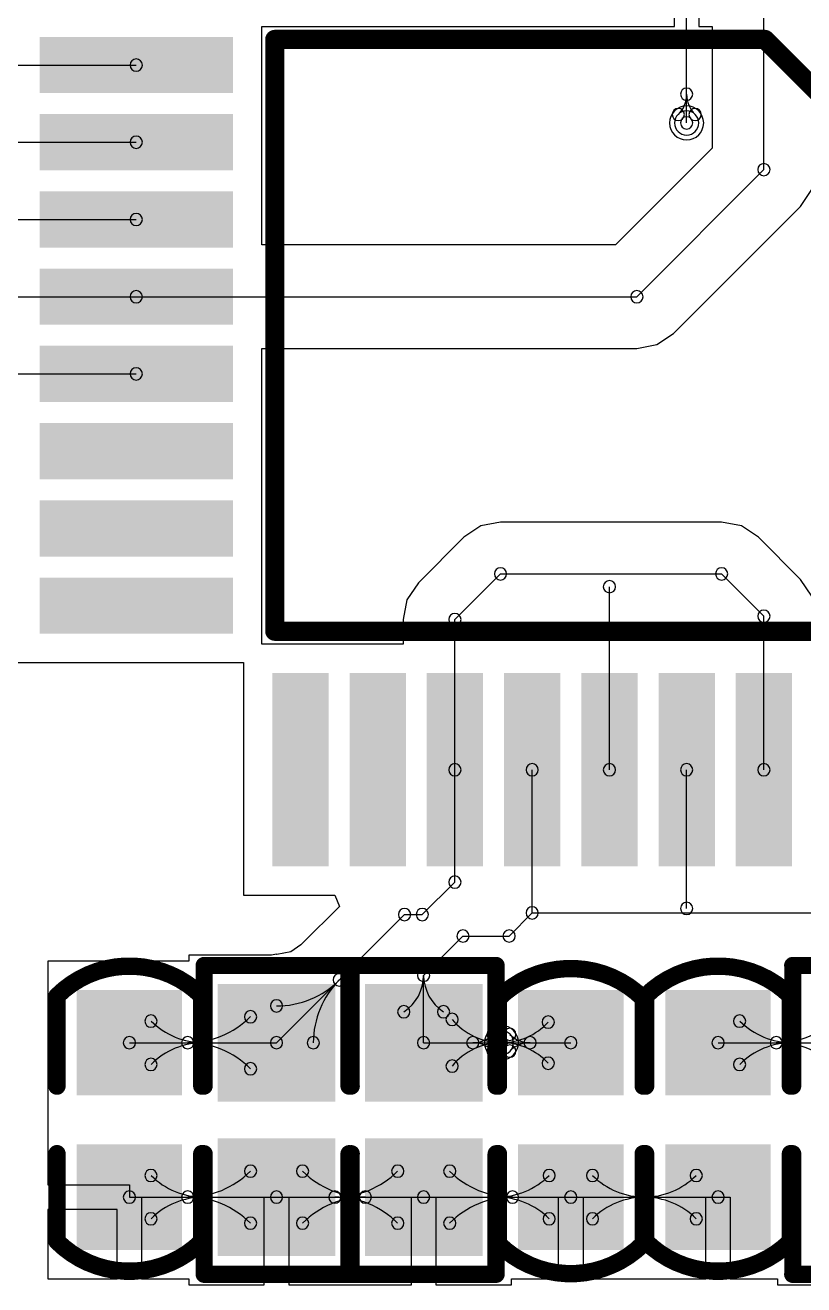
# Model space of a CAD drawing. Header units: inches. Extents: x 32166 to 66782, y 2386 to 7162.
# Drawn here: x 32906.4 to 32970.9, y 3346.2 to 3450.6 of the extents above; entities that cross this region are included whole.
import ezdxf

# ---------------------------------------------------------------- set-up
doc = ezdxf.new("R2010")
doc.units = ezdxf.units.IN
doc.header["$LTSCALE"] = 0.64311
doc.header["$MEASUREMENT"] = 0
for name, color, linetype in [('BOTTOMLAYER', 5, 'CONTINUOUS'), ('BOTTOMOVERLAY', 54, 'CONTINUOUS'), ('BOTTOMPASTE', 16, 'CONTINUOUS'), ('BOTTOMSOLDER', 6, 'CONTINUOUS'), ('MULTILAYER', 9, 'CONTINUOUS')]:
    doc.layers.add(name, color=color, linetype=linetype)

msp = doc.modelspace()

# ---------------------------------------------------------------- linework, layer by layer
at = {"layer": 'BOTTOMLAYER'}
for p, q in [((32960.16, 3450.48), (32960.16, 3460.88)), ((32961.17, 3442.48), (32961.17, 3460.88)), ((32962.19, 3460.88), (32962.19, 3450.48)), ((32967.57, 3438.61), (32967.57, 3460.88)), ((32925.97, 3442.56), (32925.97, 3450.48)), ((32925.97, 3450.48), (32960.16, 3450.48)), ((32962.19, 3450.48), (32963.28, 3450.48)), ((32963.28, 3450.48), (32963.28, 3440.39)), ((32902.69, 3447.28), (32915.57, 3447.28)), ((32925.97, 3436.16), (32925.97, 3442.56)), ((32895.62, 3440.88), (32915.57, 3440.88)), ((32963.28, 3440.39), (32955.27, 3432.38)), ((32957.05, 3428.08), (32967.57, 3438.61)), ((32970.61, 3435.57), (32971.55, 3436.96)), ((32925.97, 3432.8), (32925.97, 3436.16)), ((32960.09, 3425.04), (32970.61, 3435.57)), ((32970.61, 3435.57), (32970.61, 3435.57)), ((32970.61, 3435.57), (32970.61, 3435.57)), ((32882.23, 3434.48), (32915.57, 3434.48)), ((32925.97, 3432.38), (32925.97, 3432.8)), ((32955.27, 3432.38), (32925.97, 3432.38)), ((32904.49, 3428.08), (32915.57, 3428.08)), ((32915.57, 3428.08), (32957.05, 3428.08)), ((32958.69, 3424.11), (32960.09, 3425.04)), ((32960.09, 3425.04), (32960.09, 3425.04)), ((32960.09, 3425.04), (32960.09, 3425.04)), ((32957.05, 3423.78), (32958.69, 3424.11)), ((32925.97, 3423.36), (32925.97, 3423.78)), ((32925.97, 3423.78), (32957.05, 3423.78)), ((32925.97, 3416.96), (32925.97, 3423.36)), ((32903.22, 3421.68), (32915.57, 3421.68)), ((32925.97, 3410.56), (32925.97, 3416.96)), ((32925.97, 3404.16), (32925.97, 3410.56)), ((32945.75, 3409.4), (32944.11, 3409.08)), ((32964.07, 3409.4), (32945.75, 3409.4)), ((32965.72, 3409.08), (32964.07, 3409.4)), ((32944.11, 3409.08), (32942.71, 3408.15)), ((32967.11, 3408.15), (32965.72, 3409.08)), ((32942.71, 3408.15), (32938.94, 3404.37)), ((32970.61, 3404.64), (32967.11, 3408.15)), ((32925.97, 3399.28), (32925.97, 3404.16)), ((32938.94, 3404.37), (32938, 3402.97)), ((32941.97, 3401.33), (32945.75, 3405.11)), ((32945.75, 3405.11), (32964.07, 3405.11)), ((32964.07, 3405.11), (32967.57, 3401.6)), ((32971.55, 3403.25), (32970.61, 3404.64)), ((32954.77, 3388.88), (32954.77, 3404.05)), ((32938, 3402.97), (32937.68, 3401.33)), ((32937.68, 3401.33), (32937.68, 3399.28)), ((32941.97, 3388.88), (32941.97, 3401.33)), ((32967.57, 3388.88), (32967.57, 3401.6)), ((32937.68, 3399.28), (32925.97, 3399.28)), ((32905.17, 3397.76), (32924.45, 3397.76)), ((32924.45, 3397.76), (32924.45, 3378.48)), ((32941.97, 3379.57), (32941.97, 3388.88)), ((32948.37, 3377.01), (32948.37, 3388.88)), ((32961.17, 3377.39), (32961.17, 3388.88)), ((32939.27, 3376.87), (32941.97, 3379.57)), ((32924.45, 3378.48), (32932.01, 3378.48)), ((32932.01, 3378.48), (32932.4, 3377.54)), ((32932.4, 3377.54), (32929.35, 3374.5)), ((32946.46, 3375.1), (32948.37, 3377.01)), ((32948.37, 3377.01), (32972.77, 3377.01)), ((32927.19, 3366.26), (32937.8, 3376.87)), ((32937.8, 3376.87), (32939.27, 3376.87)), ((32939.38, 3371.84), (32942.64, 3375.1)), ((32942.64, 3375.1), (32946.46, 3375.1)), ((32929.21, 3374.36), (32928.38, 3373.8)), ((32929.26, 3374.41), (32929.21, 3374.36)), ((32929.34, 3374.51), (32929.26, 3374.41)), ((32929.35, 3374.5), (32929.34, 3374.51)), ((32919.93, 3373.01), (32908.24, 3373.01)), ((32908.24, 3373.01), (32908.24, 3359.5)), ((32926.78, 3373.52), (32919.93, 3373.52)), ((32919.93, 3373.52), (32919.93, 3373.01)), ((32927.19, 3373.6), (32926.78, 3373.52)), ((32927.23, 3373.57), (32927.19, 3373.6)), ((32927.19, 3373.6), (32927.19, 3373.6)), ((32928.38, 3373.8), (32927.23, 3373.57)), ((32939.38, 3366.26), (32939.38, 3371.84)), ((32915, 3366.26), (32927.19, 3366.26)), ((32939.38, 3366.26), (32945.83, 3366.26)), ((32945.83, 3366.26), (32951.57, 3366.26)), ((32963.77, 3366.26), (32975.96, 3366.26)), ((32908.24, 3359.5), (32908.24, 3354.47)), ((32908.24, 3354.47), (32915, 3354.47)), ((32915, 3354.47), (32915, 3353.46)), ((32915, 3353.46), (32916.01, 3353.46)), ((32915, 3353.46), (32927.19, 3353.46)), ((32916.01, 3353.46), (32916.01, 3346.7)), ((32926.17, 3346.19), (32926.17, 3353.46)), ((32926.17, 3353.46), (32928.21, 3353.46)), ((32927.19, 3353.46), (32939.38, 3353.46)), ((32928.21, 3353.46), (32928.21, 3346.19)), ((32938.37, 3346.19), (32938.37, 3353.46)), ((32938.37, 3353.46), (32940.4, 3353.46)), ((32939.38, 3353.46), (32951.57, 3353.46)), ((32940.4, 3353.46), (32940.4, 3346.19)), ((32950.56, 3346.7), (32950.56, 3353.46)), ((32950.56, 3353.46), (32952.59, 3353.46)), ((32951.57, 3353.46), (32963.77, 3353.46)), ((32952.59, 3353.46), (32952.59, 3346.7)), ((32962.75, 3346.7), (32962.75, 3353.46)), ((32962.75, 3353.46), (32964.78, 3353.46)), ((32964.78, 3353.46), (32964.78, 3346.7)), ((32913.98, 3352.44), (32908.24, 3352.44)), ((32908.24, 3352.44), (32908.24, 3346.7)), ((32913.98, 3346.7), (32913.98, 3352.44)), ((32908.24, 3346.7), (32913.98, 3346.7)), ((32916.01, 3346.7), (32919.93, 3346.7)), ((32919.93, 3346.7), (32919.93, 3346.19)), ((32946.65, 3346.19), (32946.65, 3346.7)), ((32946.65, 3346.7), (32950.56, 3346.7)), ((32952.59, 3346.7), (32962.75, 3346.7)), ((32964.78, 3346.7), (32968.69, 3346.7)), ((32968.69, 3346.7), (32968.69, 3346.19)), ((32919.93, 3346.19), (32926.17, 3346.19)), ((32928.21, 3346.19), (32938.37, 3346.19)), ((32940.4, 3346.19), (32946.65, 3346.19)), ((32968.69, 3346.19), (32975.54, 3346.19))]:
    msp.add_line(p, q, dxfattribs=at)
for centre, radius, start, end in [((32915.57, 3447.28), 0.508, 0, 180), ((32915.57, 3447.28), 0.508, 180, 0), ((32958.8, 3444.86), 2.38, 314.9996, 359.9996), ((32961.17, 3444.86), 0.508, 0, 180), ((32961.17, 3444.86), 0.508, 0, 180), ((32961.17, 3444.86), 0.508, 180, 0), ((32961.17, 3444.86), 0.508, 180, 0), ((32963.55, 3444.86), 2.38, 180.0004, 225.0004), ((32960.48, 3443.18), 0.508, 0, 180), ((32960.48, 3443.18), 0.508, 180, 0), ((32961.17, 3442.48), 1, 0, 180), ((32961.17, 3442.48), 0.508, 0, 180), ((32961.87, 3443.18), 0.508, 0, 180), ((32961.87, 3443.18), 0.508, 180, 0), ((32961.17, 3442.48), 1, 180, 0), ((32961.17, 3442.48), 0.508, 180, 0), ((32915.57, 3440.88), 0.508, 0, 180), ((32915.57, 3440.88), 0.508, 180, 0), ((32967.57, 3438.61), 0.508, 0, 180), ((32967.57, 3438.61), 0.508, 0, 180), ((32967.57, 3438.61), 0.508, 180, 0), ((32967.57, 3438.61), 0.508, 180, 0), ((32915.57, 3434.48), 0.508, 0, 180), ((32915.57, 3434.48), 0.508, 180, 0), ((32915.57, 3428.08), 0.508, 0, 180), ((32915.57, 3428.08), 0.508, 0, 180), ((32957.05, 3428.08), 0.508, 0, 180), ((32957.05, 3428.08), 0.508, 0, 180), ((32915.57, 3428.08), 0.508, 180, 0), ((32915.57, 3428.08), 0.508, 180, 0), ((32957.05, 3428.08), 0.508, 180, 0), ((32957.05, 3428.08), 0.508, 180, 0), ((32915.57, 3421.68), 0.508, 0, 180), ((32915.57, 3421.68), 0.508, 180, 0), ((32945.75, 3405.11), 0.508, 0, 180), ((32945.75, 3405.11), 0.508, 0, 180), ((32964.07, 3405.11), 0.508, 0, 180), ((32964.07, 3405.11), 0.508, 0, 180), ((32945.75, 3405.11), 0.508, 180, 0), ((32945.75, 3405.11), 0.508, 180, 0), ((32954.77, 3404.05), 0.508, 0, 180), ((32964.07, 3405.11), 0.508, 180, 0), ((32964.07, 3405.11), 0.508, 180, 0), ((32954.77, 3404.05), 0.508, 180, 0), ((32967.57, 3401.6), 0.508, 0, 180), ((32967.57, 3401.6), 0.508, 0, 180), ((32941.97, 3401.33), 0.508, 0, 180), ((32941.97, 3401.33), 0.508, 0, 180), ((32941.97, 3401.33), 0.508, 180, 0), ((32941.97, 3401.33), 0.508, 180, 0), ((32967.57, 3401.6), 0.508, 180, 0), ((32967.57, 3401.6), 0.508, 180, 0), ((32941.97, 3388.88), 0.508, 0, 180), ((32941.97, 3388.88), 0.508, 0, 180), ((32941.97, 3388.88), 0.508, 180, 0), ((32941.97, 3388.88), 0.508, 180, 0), ((32948.37, 3388.88), 0.508, 0, 180), ((32948.37, 3388.88), 0.508, 180, 0), ((32954.77, 3388.88), 0.508, 0, 180), ((32954.77, 3388.88), 0.508, 180, 0), ((32961.17, 3388.88), 0.508, 0, 180), ((32961.17, 3388.88), 0.508, 180, 0), ((32967.57, 3388.88), 0.508, 0, 180), ((32967.57, 3388.88), 0.508, 180, 0), ((32941.97, 3379.57), 0.508, 0, 180), ((32941.97, 3379.57), 0.508, 0, 180), ((32941.97, 3379.57), 0.508, 180, 0), ((32941.97, 3379.57), 0.508, 180, 0), ((32937.8, 3376.87), 0.508, 0, 180), ((32937.8, 3376.87), 0.508, 0, 180), ((32939.27, 3376.87), 0.508, 0, 180), ((32939.27, 3376.87), 0.508, 0, 180), ((32948.37, 3377.01), 0.508, 0, 180), ((32948.37, 3377.01), 0.508, 0, 180), ((32948.37, 3377.01), 0.508, 0, 180), ((32948.37, 3377.01), 0.508, 180, 0), ((32948.37, 3377.01), 0.508, 180, 0), ((32948.37, 3377.01), 0.508, 180, 0), ((32961.17, 3377.39), 0.508, 0, 180), ((32961.17, 3377.39), 0.508, 180, 0), ((32937.8, 3376.87), 0.508, 180, 0), ((32937.8, 3376.87), 0.508, 180, 0), ((32939.27, 3376.87), 0.508, 180, 0), ((32939.27, 3376.87), 0.508, 180, 0), ((32942.64, 3375.1), 0.508, 0, 180), ((32942.64, 3375.1), 0.508, 0, 180), ((32942.64, 3375.1), 0.508, 180, 0), ((32942.64, 3375.1), 0.508, 180, 0), ((32946.46, 3375.1), 0.508, 0, 180), ((32946.46, 3375.1), 0.508, 0, 180), ((32946.46, 3375.1), 0.508, 180, 0), ((32946.46, 3375.1), 0.508, 180, 0), ((32932.39, 3371.46), 0.508, 0, 180), ((32932.39, 3371.46), 0.508, 0, 180), ((32935.79, 3371.84), 3.59, 302.739, 360), ((32939.38, 3371.84), 0.508, 0, 180), ((32939.38, 3371.84), 0.508, 0, 180), ((32939.38, 3371.84), 0.508, 0, 180), ((32939.38, 3371.84), 0.508, 0, 180), ((32939.38, 3371.84), 0.508, 180, 0), ((32939.38, 3371.84), 0.508, 180, 0), ((32939.38, 3371.84), 0.508, 180, 0), ((32939.38, 3371.84), 0.508, 180, 0), ((32942.97, 3371.84), 3.59, 180, 237.261), ((32927.19, 3376.66), 7.36, 270, 315), ((32937.6, 3366.26), 7.36, 135, 180), ((32932.39, 3371.46), 0.508, 180, 0), ((32932.39, 3371.46), 0.508, 180, 0), ((32927.19, 3369.31), 0.508, 0, 180), ((32925.04, 3368.41), 0.508, 0, 180), ((32927.19, 3369.31), 0.508, 180, 0), ((32937.73, 3368.82), 0.508, 0, 180), ((32937.73, 3368.82), 0.508, 180, 0), ((32941.03, 3368.82), 0.508, 0, 180), ((32941.03, 3368.82), 0.508, 180, 0), ((32941.74, 3368.19), 0.508, 0, 180), ((32916.79, 3368.05), 0.508, 0, 180), ((32916.79, 3368.05), 0.508, 180, 0), ((32921.13, 3372.39), 6.13, 225.0001, 270.0001), ((32919.83, 3373.62), 7.36, 270, 315), ((32925.04, 3368.41), 0.508, 180, 0), ((32941.74, 3368.19), 0.508, 180, 0), ((32945.83, 3371.55), 5.29, 219.378, 270), ((32945.83, 3371.49), 5.23, 270, 317.692), ((32949.7, 3367.97), 0.508, 0, 180), ((32949.7, 3367.97), 0.508, 180, 0), ((32965.56, 3368.05), 0.508, 0, 180), ((32965.56, 3368.05), 0.508, 180, 0), ((32969.9, 3372.39), 6.13, 225.0001, 270.0001), ((32968.6, 3373.62), 7.36, 270, 315), ((32915, 3366.26), 0.508, 0, 180), ((32919.83, 3366.26), 0.508, 0, 180), ((32919.83, 3366.26), 0.508, 0, 180), ((32921.13, 3366.26), 0.508, 0, 180), ((32921.13, 3366.26), 0.508, 0, 180), ((32927.19, 3366.26), 0.508, 0, 180), ((32927.19, 3366.26), 0.508, 0, 180), ((32930.24, 3366.26), 0.508, 0, 180), ((32939.38, 3366.26), 0.508, 0, 180), ((32939.38, 3366.26), 0.508, 0, 180), ((32943.45, 3366.26), 0.508, 0, 180), ((32943.45, 3366.26), 0.508, 0, 180), ((32943.45, 3368.63), 2.38, 270.0004, 315.0004), ((32945.13, 3366.95), 0.508, 0, 180), ((32945.13, 3366.95), 0.508, 180, 0), ((32945.83, 3366.26), 1, 0, 180), ((32945.83, 3366.26), 0.508, 0, 180), ((32945.83, 3366.26), 0.508, 0, 180), ((32945.83, 3366.26), 0.508, 0, 180), ((32945.83, 3366.26), 0.508, 0, 180), ((32945.83, 3366.26), 0.508, 0, 180), ((32945.83, 3366.26), 0.508, 0, 180), ((32946.52, 3366.95), 0.508, 0, 180), ((32946.52, 3366.95), 0.508, 180, 0), ((32948.2, 3368.63), 2.38, 224.9996, 269.9996), ((32948.2, 3366.26), 0.508, 0, 180), ((32948.2, 3366.26), 0.508, 0, 180), ((32951.57, 3366.26), 0.508, 0, 180), ((32963.77, 3366.26), 0.508, 0, 180), ((32968.6, 3366.26), 0.508, 0, 180), ((32968.6, 3366.26), 0.508, 0, 180), ((32969.9, 3366.26), 0.508, 0, 180), ((32969.9, 3366.26), 0.508, 0, 180), ((32915, 3366.26), 0.508, 180, 0), ((32921.13, 3360.13), 6.13, 89.9999, 134.9999), ((32919.83, 3366.26), 0.508, 180, 0), ((32919.83, 3366.26), 0.508, 180, 0), ((32919.83, 3358.9), 7.36, 45, 90), ((32921.13, 3366.26), 0.508, 180, 0), ((32921.13, 3366.26), 0.508, 180, 0), ((32927.19, 3366.26), 0.508, 180, 0), ((32927.19, 3366.26), 0.508, 180, 0), ((32930.24, 3366.26), 0.508, 180, 0), ((32939.38, 3366.26), 0.508, 180, 0), ((32939.38, 3366.26), 0.508, 180, 0), ((32945.83, 3360.97), 5.29, 90, 140.622), ((32943.45, 3366.26), 0.508, 180, 0), ((32943.45, 3366.26), 0.508, 180, 0), ((32943.45, 3363.88), 2.38, 44.9996, 89.9996), ((32945.13, 3365.56), 0.508, 0, 180), ((32945.13, 3365.56), 0.508, 180, 0), ((32945.83, 3366.26), 1, 180, 0), ((32945.83, 3366.26), 0.508, 180, 0), ((32945.83, 3366.26), 0.508, 180, 0), ((32945.83, 3366.26), 0.508, 180, 0), ((32945.83, 3366.26), 0.508, 180, 0), ((32945.83, 3366.26), 0.508, 180, 0), ((32945.83, 3366.26), 0.508, 180, 0), ((32945.83, 3361.03), 5.23, 42.308, 90), ((32946.52, 3365.56), 0.508, 0, 180), ((32946.52, 3365.56), 0.508, 180, 0), ((32948.2, 3363.88), 2.38, 90.0004, 135.0004), ((32948.2, 3366.26), 0.508, 180, 0), ((32948.2, 3366.26), 0.508, 180, 0), ((32951.57, 3366.26), 0.508, 180, 0), ((32963.77, 3366.26), 0.508, 180, 0), ((32969.9, 3360.13), 6.13, 89.9999, 134.9999), ((32968.6, 3366.26), 0.508, 180, 0), ((32968.6, 3366.26), 0.508, 180, 0), ((32968.6, 3358.9), 7.36, 45, 90), ((32969.9, 3366.26), 0.508, 180, 0), ((32969.9, 3366.26), 0.508, 180, 0), ((32916.79, 3364.46), 0.508, 0, 180), ((32916.79, 3364.46), 0.508, 180, 0), ((32925.04, 3364.1), 0.508, 0, 180), ((32941.74, 3364.32), 0.508, 0, 180), ((32949.7, 3364.55), 0.508, 0, 180), ((32949.7, 3364.55), 0.508, 180, 0), ((32965.56, 3364.46), 0.508, 0, 180), ((32965.56, 3364.46), 0.508, 180, 0), ((32925.04, 3364.1), 0.508, 180, 0), ((32941.74, 3364.32), 0.508, 180, 0), ((32925.04, 3355.61), 0.508, 0, 180), ((32929.35, 3355.61), 0.508, 0, 180), ((32937.23, 3355.61), 0.508, 0, 180), ((32941.54, 3355.61), 0.508, 0, 180), ((32916.79, 3355.25), 0.508, 0, 180), ((32916.79, 3355.25), 0.508, 180, 0), ((32921.13, 3359.59), 6.13, 225.0001, 270.0001), ((32919.83, 3360.82), 7.36, 270, 315), ((32925.04, 3355.61), 0.508, 180, 0), ((32929.35, 3355.61), 0.508, 180, 0), ((32934.55, 3360.82), 7.36, 225, 270), ((32932.02, 3360.82), 7.36, 270, 315), ((32937.23, 3355.61), 0.508, 180, 0), ((32941.54, 3355.61), 0.508, 180, 0), ((32946.74, 3360.82), 7.36, 225, 270), ((32945.44, 3359.59), 6.13, 269.9999, 314.9999), ((32949.78, 3355.25), 0.508, 0, 180), ((32949.78, 3355.25), 0.508, 180, 0), ((32953.37, 3355.25), 0.508, 0, 180), ((32953.37, 3355.25), 0.508, 180, 0), ((32957.71, 3359.59), 6.13, 225.0001, 270.0001), ((32957.63, 3359.59), 6.13, 269.9999, 314.9999), ((32961.97, 3355.25), 0.508, 0, 180), ((32961.97, 3355.25), 0.508, 180, 0), ((32915, 3353.46), 0.508, 0, 180), ((32915, 3353.46), 0.508, 180, 0), ((32921.13, 3347.33), 6.13, 89.9999, 134.9999), ((32919.83, 3353.46), 0.508, 0, 180), ((32919.83, 3353.46), 0.508, 0, 180), ((32919.83, 3353.46), 0.508, 180, 0), ((32919.83, 3353.46), 0.508, 180, 0), ((32919.83, 3346.1), 7.36, 45, 90), ((32921.13, 3353.46), 0.508, 0, 180), ((32921.13, 3353.46), 0.508, 0, 180), ((32921.13, 3353.46), 0.508, 180, 0), ((32921.13, 3353.46), 0.508, 180, 0), ((32927.19, 3353.46), 0.508, 0, 180), ((32927.19, 3353.46), 0.508, 0, 180), ((32927.19, 3353.46), 0.508, 180, 0), ((32927.19, 3353.46), 0.508, 180, 0), ((32934.55, 3346.1), 7.36, 90, 135), ((32932.02, 3353.46), 0.508, 0, 180), ((32932.02, 3353.46), 0.508, 0, 180), ((32932.02, 3353.46), 0.508, 180, 0), ((32932.02, 3353.46), 0.508, 180, 0), ((32932.02, 3346.1), 7.36, 45, 90), ((32934.55, 3353.46), 0.508, 0, 180), ((32934.55, 3353.46), 0.508, 0, 180), ((32934.55, 3353.46), 0.508, 180, 0), ((32934.55, 3353.46), 0.508, 180, 0), ((32939.38, 3353.46), 0.508, 0, 180), ((32939.38, 3353.46), 0.508, 0, 180), ((32939.38, 3353.46), 0.508, 180, 0), ((32939.38, 3353.46), 0.508, 180, 0), ((32946.74, 3346.1), 7.36, 90, 135), ((32945.44, 3353.46), 0.508, 0, 180), ((32945.44, 3353.46), 0.508, 0, 180), ((32945.44, 3353.46), 0.508, 180, 0), ((32945.44, 3353.46), 0.508, 180, 0), ((32945.44, 3347.33), 6.13, 45.0001, 90.0001), ((32946.74, 3353.46), 0.508, 0, 180), ((32946.74, 3353.46), 0.508, 0, 180), ((32946.74, 3353.46), 0.508, 180, 0), ((32946.74, 3353.46), 0.508, 180, 0), ((32951.57, 3353.46), 0.508, 0, 180), ((32951.57, 3353.46), 0.508, 0, 180), ((32951.57, 3353.46), 0.508, 180, 0), ((32951.57, 3353.46), 0.508, 180, 0), ((32957.71, 3347.33), 6.13, 89.9999, 134.9999), ((32957.63, 3353.46), 0.508, 0, 180), ((32957.63, 3353.46), 0.508, 0, 180), ((32957.63, 3353.46), 0.508, 180, 0), ((32957.63, 3353.46), 0.508, 180, 0), ((32957.71, 3353.46), 0.508, 0, 180), ((32957.71, 3353.46), 0.508, 0, 180), ((32957.71, 3353.46), 0.508, 180, 0), ((32957.71, 3353.46), 0.508, 180, 0), ((32957.63, 3347.33), 6.13, 45.0001, 90.0001), ((32963.77, 3353.46), 0.508, 0, 180), ((32963.77, 3353.46), 0.508, 180, 0), ((32916.79, 3351.66), 0.508, 0, 180), ((32949.78, 3351.66), 0.508, 0, 180), ((32953.37, 3351.66), 0.508, 0, 180), ((32961.97, 3351.66), 0.508, 0, 180), ((32916.79, 3351.66), 0.508, 180, 0), ((32925.04, 3351.3), 0.508, 0, 180), ((32925.04, 3351.3), 0.508, 180, 0), ((32929.35, 3351.3), 0.508, 0, 180), ((32929.35, 3351.3), 0.508, 180, 0), ((32937.23, 3351.3), 0.508, 0, 180), ((32937.23, 3351.3), 0.508, 180, 0), ((32941.54, 3351.3), 0.508, 0, 180), ((32941.54, 3351.3), 0.508, 180, 0), ((32949.78, 3351.66), 0.508, 180, 0), ((32953.37, 3351.66), 0.508, 180, 0), ((32961.97, 3351.66), 0.508, 180, 0)]:
    msp.add_arc(centre, radius, start, end, dxfattribs=at)
for points in [[(32922.77, 3445.76), (32922.77, 3448.8), (32908.37, 3445.76), (32908.37, 3448.8)], [(32922.77, 3439.36), (32922.77, 3442.4), (32908.37, 3439.36), (32908.37, 3442.4)], [(32922.77, 3432.96), (32922.77, 3436), (32908.37, 3432.96), (32908.37, 3436)], [(32922.77, 3426.56), (32922.77, 3429.6), (32908.37, 3426.56), (32908.37, 3429.6)], [(32922.77, 3420.16), (32922.77, 3423.2), (32908.37, 3420.16), (32908.37, 3423.2)], [(32922.77, 3413.76), (32922.77, 3416.8), (32908.37, 3413.76), (32908.37, 3416.8)], [(32922.77, 3407.36), (32922.77, 3410.4), (32908.37, 3407.36), (32908.37, 3410.4)], [(32922.77, 3400.96), (32922.77, 3404), (32908.37, 3400.96), (32908.37, 3404)], [(32930.69, 3396.08), (32927.65, 3396.08), (32930.69, 3381.68), (32927.65, 3381.68)], [(32937.09, 3396.08), (32934.05, 3396.08), (32937.09, 3381.68), (32934.05, 3381.68)], [(32943.49, 3396.08), (32940.45, 3396.08), (32943.49, 3381.68), (32940.45, 3381.68)], [(32949.89, 3396.08), (32946.85, 3396.08), (32949.89, 3381.68), (32946.85, 3381.68)], [(32956.29, 3396.08), (32953.25, 3396.08), (32956.29, 3381.68), (32953.25, 3381.68)], [(32962.69, 3396.08), (32959.65, 3396.08), (32962.69, 3381.68), (32959.65, 3381.68)], [(32969.09, 3396.08), (32966.05, 3396.08), (32969.09, 3381.68), (32966.05, 3381.68)], [(32918.55, 3362.7), (32918.55, 3369.81), (32911.44, 3362.7), (32911.44, 3369.81)], [(32923.13, 3370.32), (32923.13, 3362.19), (32931.25, 3370.32), (32931.25, 3362.19)], [(32943.45, 3362.19), (32943.45, 3370.32), (32935.32, 3362.19), (32935.32, 3370.32)], [(32948.02, 3369.81), (32948.02, 3362.7), (32955.13, 3369.81), (32955.13, 3362.7)], [(32967.32, 3362.7), (32967.32, 3369.81), (32960.21, 3362.7), (32960.21, 3369.81)], [(32923.13, 3357.52), (32923.13, 3349.39), (32931.25, 3357.52), (32931.25, 3349.39)], [(32943.45, 3349.39), (32943.45, 3357.52), (32935.32, 3349.39), (32935.32, 3357.52)], [(32918.55, 3349.9), (32918.55, 3357.01), (32911.44, 3349.9), (32911.44, 3357.01)], [(32948.02, 3357.01), (32948.02, 3349.9), (32955.13, 3357.01), (32955.13, 3349.9)], [(32967.32, 3349.9), (32967.32, 3357.01), (32960.21, 3349.9), (32960.21, 3357.01)]]:
    msp.add_solid(points, dxfattribs=at)
at = {"layer": 'BOTTOMOVERLAY'}
for points, const_width in [([(32927.05, 3449.4), (32967.65, 3449.4)], 1.6), ([(32927.05, 3400.36), (32927.05, 3449.4)], 1.6), ([(32967.65, 3449.4), (32976.09, 3440.96)], 1.6), ([(32927.05, 3400.36), (32976.09, 3400.36)], 1.6), ([(32921.19, 3362.66), (32921.19, 3372.66)], 1.42), ([(32921.19, 3372.66), (32933.19, 3372.66)], 1.42), ([(32933.19, 3362.66), (32933.19, 3372.66)], 1.42), ([(32933.38, 3372.66), (32945.38, 3372.66)], 1.42), ([(32933.38, 3362.66), (32933.38, 3372.66)], 1.42), ([(32945.38, 3362.66), (32945.38, 3372.66)], 1.42), ([(32969.96, 3372.66), (32981.96, 3372.66)], 1.42), ([(32969.96, 3362.66), (32969.96, 3372.66)], 1.42), ([(32909, 3362.66), (32909, 3370.12)], 1.44), ([(32921, 3362.66), (32921, 3370.12)], 1.44), ([(32957.77, 3362.66), (32957.77, 3370.12)], 1.44), ([(32969.77, 3362.66), (32969.77, 3370.12)], 1.44), ([(32945.57, 3362.66), (32945.57, 3369.92)], 1.44), ([(32957.57, 3362.66), (32957.57, 3369.92)], 1.44), ([(32909, 3349.8), (32909, 3357.06)], 1.44), ([(32921, 3349.8), (32921, 3357.06)], 1.44), ([(32921.19, 3347.06), (32921.19, 3357.06)], 1.42), ([(32933.19, 3347.06), (32933.19, 3357.06)], 1.42), ([(32933.38, 3347.06), (32933.38, 3357.06)], 1.42), ([(32945.38, 3347.06), (32945.38, 3357.06)], 1.42), ([(32945.57, 3349.6), (32945.57, 3357.06)], 1.44), ([(32957.57, 3349.6), (32957.57, 3357.06)], 1.44), ([(32957.77, 3349.8), (32957.77, 3357.06)], 1.44), ([(32969.77, 3349.8), (32969.77, 3357.06)], 1.44), ([(32969.96, 3347.06), (32969.96, 3357.06)], 1.42), ([(32921.19, 3347.06), (32933.19, 3347.06)], 1.42), ([(32933.38, 3347.06), (32945.38, 3347.06)], 1.42), ([(32969.96, 3347.06), (32981.96, 3347.06)], 1.42)]:
    msp.add_lwpolyline(points, dxfattribs=dict(at, const_width=const_width))
for points, const_width in [([(32927.05, 3449.8, 1), (32927.05, 3449, 1)], 0.8), ([(32927.05, 3449.8, 1), (32927.05, 3449, 1)], 0.8), ([(32967.65, 3449.8, 1), (32967.65, 3449, 1)], 0.8), ([(32967.65, 3449.8, 1), (32967.65, 3449, 1)], 0.8), ([(32927.05, 3400.76, 1), (32927.05, 3399.96, 1)], 0.8), ([(32927.05, 3400.76, 1), (32927.05, 3399.96, 1)], 0.8), ([(32920.84, 3372.66, 1), (32921.55, 3372.66, 1)], 0.711), ([(32920.84, 3372.66, 1), (32921.55, 3372.66, 1)], 0.711), ([(32932.84, 3372.66, 1), (32933.55, 3372.66, 1)], 0.711), ([(32932.84, 3372.66, 1), (32933.55, 3372.66, 1)], 0.711), ([(32933.74, 3372.66, 1), (32933.03, 3372.66, 1)], 0.711), ([(32933.74, 3372.66, 1), (32933.03, 3372.66, 1)], 0.711), ([(32945.74, 3372.66, 1), (32945.03, 3372.66, 1)], 0.711), ([(32945.74, 3372.66, 1), (32945.03, 3372.66, 1)], 0.711), ([(32970.31, 3372.66, 1), (32969.6, 3372.66, 1)], 0.711), ([(32970.31, 3372.66, 1), (32969.6, 3372.66, 1)], 0.711), ([(32909.36, 3370.12, 1), (32908.64, 3370.12, 1)], 0.72), ([(32909.36, 3370.12, 1), (32908.64, 3370.12, 1)], 0.72), ([(32921.36, 3370.12, 1), (32920.64, 3370.12, 1)], 0.72), ([(32921.36, 3370.12, 1), (32920.64, 3370.12, 1)], 0.72), ([(32958.13, 3370.12, 1), (32957.41, 3370.12, 1)], 0.72), ([(32958.13, 3370.12, 1), (32957.41, 3370.12, 1)], 0.72), ([(32970.13, 3370.12, 1), (32969.41, 3370.12, 1)], 0.72), ([(32970.13, 3370.12, 1), (32969.41, 3370.12, 1)], 0.72), ([(32945.21, 3369.92, 1), (32945.93, 3369.92, 1)], 0.72), ([(32945.21, 3369.92, 1), (32945.93, 3369.92, 1)], 0.72), ([(32957.21, 3369.92, 1), (32957.93, 3369.92, 1)], 0.72), ([(32957.21, 3369.92, 1), (32957.93, 3369.92, 1)], 0.72), ([(32909.36, 3362.66, 1), (32908.64, 3362.66, 1)], 0.72), ([(32921.36, 3362.66, 1), (32920.64, 3362.66, 1)], 0.72), ([(32920.84, 3362.66, 1), (32921.55, 3362.66, 1)], 0.711), ([(32932.84, 3362.66, 1), (32933.55, 3362.66, 1)], 0.711), ([(32933.74, 3362.66, 1), (32933.03, 3362.66, 1)], 0.711), ([(32945.74, 3362.66, 1), (32945.03, 3362.66, 1)], 0.711), ([(32945.21, 3362.66, 1), (32945.93, 3362.66, 1)], 0.72), ([(32957.21, 3362.66, 1), (32957.93, 3362.66, 1)], 0.72), ([(32958.13, 3362.66, 1), (32957.41, 3362.66, 1)], 0.72), ([(32970.13, 3362.66, 1), (32969.41, 3362.66, 1)], 0.72), ([(32970.31, 3362.66, 1), (32969.6, 3362.66, 1)], 0.711), ([(32909.36, 3357.06, 1), (32908.64, 3357.06, 1)], 0.72), ([(32921.36, 3357.06, 1), (32920.64, 3357.06, 1)], 0.72), ([(32920.84, 3357.06, 1), (32921.55, 3357.06, 1)], 0.711), ([(32932.84, 3357.06, 1), (32933.55, 3357.06, 1)], 0.711), ([(32933.74, 3357.06, 1), (32933.03, 3357.06, 1)], 0.711), ([(32945.74, 3357.06, 1), (32945.03, 3357.06, 1)], 0.711), ([(32945.21, 3357.06, 1), (32945.93, 3357.06, 1)], 0.72), ([(32957.21, 3357.06, 1), (32957.93, 3357.06, 1)], 0.72), ([(32958.13, 3357.06, 1), (32957.41, 3357.06, 1)], 0.72), ([(32970.13, 3357.06, 1), (32969.41, 3357.06, 1)], 0.72), ([(32970.31, 3357.06, 1), (32969.6, 3357.06, 1)], 0.711), ([(32909.36, 3349.8, 1), (32908.64, 3349.8, 1)], 0.72), ([(32909.36, 3349.8, 1), (32908.64, 3349.8, 1)], 0.72), ([(32921.36, 3349.8, 1), (32920.64, 3349.8, 1)], 0.72), ([(32921.36, 3349.8, 1), (32920.64, 3349.8, 1)], 0.72), ([(32945.21, 3349.6, 1), (32945.93, 3349.6, 1)], 0.72), ([(32945.21, 3349.6, 1), (32945.93, 3349.6, 1)], 0.72), ([(32957.21, 3349.6, 1), (32957.93, 3349.6, 1)], 0.72), ([(32957.21, 3349.6, 1), (32957.93, 3349.6, 1)], 0.72), ([(32958.13, 3349.8, 1), (32957.41, 3349.8, 1)], 0.72), ([(32958.13, 3349.8, 1), (32957.41, 3349.8, 1)], 0.72), ([(32970.13, 3349.8, 1), (32969.41, 3349.8, 1)], 0.72), ([(32970.13, 3349.8, 1), (32969.41, 3349.8, 1)], 0.72), ([(32920.84, 3347.06, 1), (32921.55, 3347.06, 1)], 0.711), ([(32920.84, 3347.06, 1), (32921.55, 3347.06, 1)], 0.711), ([(32932.84, 3347.06, 1), (32933.55, 3347.06, 1)], 0.711), ([(32932.84, 3347.06, 1), (32933.55, 3347.06, 1)], 0.711), ([(32933.74, 3347.06, 1), (32933.03, 3347.06, 1)], 0.711), ([(32933.74, 3347.06, 1), (32933.03, 3347.06, 1)], 0.711), ([(32945.74, 3347.06, 1), (32945.03, 3347.06, 1)], 0.711), ([(32945.74, 3347.06, 1), (32945.03, 3347.06, 1)], 0.711), ([(32970.31, 3347.06, 1), (32969.6, 3347.06, 1)], 0.711), ([(32970.31, 3347.06, 1), (32969.6, 3347.06, 1)], 0.711)]:
    msp.add_lwpolyline(points, format="xyb", close=True, dxfattribs=dict(at, const_width=const_width))
at = {"layer": 'BOTTOMOVERLAY', "const_width": 1.44}
for points in [[(32909, 3370.12, -0.414214), (32921, 3370.12)], [(32945.57, 3369.92, -0.414214), (32957.57, 3369.92)], [(32957.77, 3370.12, -0.414214), (32969.77, 3370.12)], [(32921, 3349.8, -0.414214), (32909, 3349.8)], [(32957.57, 3349.6, -0.414214), (32945.57, 3349.6)], [(32969.77, 3349.8, -0.414214), (32957.77, 3349.8)]]:
    msp.add_lwpolyline(points, format="xyb", dxfattribs=at)
at = {"layer": 'BOTTOMPASTE'}
for points in [[(32922.77, 3445.76), (32922.77, 3448.8), (32908.37, 3445.76), (32908.37, 3448.8)], [(32922.77, 3439.36), (32922.77, 3442.4), (32908.37, 3439.36), (32908.37, 3442.4)], [(32922.77, 3432.96), (32922.77, 3436), (32908.37, 3432.96), (32908.37, 3436)], [(32922.77, 3426.56), (32922.77, 3429.6), (32908.37, 3426.56), (32908.37, 3429.6)], [(32922.77, 3420.16), (32922.77, 3423.2), (32908.37, 3420.16), (32908.37, 3423.2)], [(32922.77, 3413.76), (32922.77, 3416.8), (32908.37, 3413.76), (32908.37, 3416.8)], [(32922.77, 3407.36), (32922.77, 3410.4), (32908.37, 3407.36), (32908.37, 3410.4)], [(32922.77, 3400.96), (32922.77, 3404), (32908.37, 3400.96), (32908.37, 3404)], [(32930.69, 3396.08), (32927.65, 3396.08), (32930.69, 3381.68), (32927.65, 3381.68)], [(32937.09, 3396.08), (32934.05, 3396.08), (32937.09, 3381.68), (32934.05, 3381.68)], [(32943.49, 3396.08), (32940.45, 3396.08), (32943.49, 3381.68), (32940.45, 3381.68)], [(32949.89, 3396.08), (32946.85, 3396.08), (32949.89, 3381.68), (32946.85, 3381.68)], [(32956.29, 3396.08), (32953.25, 3396.08), (32956.29, 3381.68), (32953.25, 3381.68)], [(32962.69, 3396.08), (32959.65, 3396.08), (32962.69, 3381.68), (32959.65, 3381.68)], [(32969.09, 3396.08), (32966.05, 3396.08), (32969.09, 3381.68), (32966.05, 3381.68)], [(32918.55, 3362.7), (32918.55, 3369.81), (32911.44, 3362.7), (32911.44, 3369.81)], [(32923.13, 3370.32), (32923.13, 3362.19), (32931.25, 3370.32), (32931.25, 3362.19)], [(32943.45, 3362.19), (32943.45, 3370.32), (32935.32, 3362.19), (32935.32, 3370.32)], [(32948.02, 3369.81), (32948.02, 3362.7), (32955.13, 3369.81), (32955.13, 3362.7)], [(32967.32, 3362.7), (32967.32, 3369.81), (32960.21, 3362.7), (32960.21, 3369.81)], [(32923.13, 3357.52), (32923.13, 3349.39), (32931.25, 3357.52), (32931.25, 3349.39)], [(32943.45, 3349.39), (32943.45, 3357.52), (32935.32, 3349.39), (32935.32, 3357.52)], [(32918.55, 3349.9), (32918.55, 3357.01), (32911.44, 3349.9), (32911.44, 3357.01)], [(32948.02, 3357.01), (32948.02, 3349.9), (32955.13, 3357.01), (32955.13, 3349.9)], [(32967.32, 3349.9), (32967.32, 3357.01), (32960.21, 3349.9), (32960.21, 3357.01)]]:
    msp.add_solid(points, dxfattribs=at)
at = {"layer": 'BOTTOMSOLDER'}
for centre, start, end in [((32961.17, 3442.48), 0, 180), ((32961.17, 3442.48), 180, 0), ((32945.83, 3366.26), 0, 180), ((32945.83, 3366.26), 180, 0)]:
    msp.add_arc(centre, 1.41, start, end, dxfattribs=at)
for points in [[(32923.59, 3444.95), (32923.59, 3449.61), (32907.56, 3444.95), (32907.56, 3449.61)], [(32923.59, 3438.55), (32923.59, 3443.21), (32907.56, 3438.55), (32907.56, 3443.21)], [(32923.59, 3432.15), (32923.59, 3436.81), (32907.56, 3432.15), (32907.56, 3436.81)], [(32923.59, 3425.75), (32923.59, 3430.41), (32907.56, 3425.75), (32907.56, 3430.41)], [(32923.59, 3419.35), (32923.59, 3424.01), (32907.56, 3419.35), (32907.56, 3424.01)], [(32923.59, 3412.95), (32923.59, 3417.61), (32907.56, 3412.95), (32907.56, 3417.61)], [(32923.59, 3406.55), (32923.59, 3411.21), (32907.56, 3406.55), (32907.56, 3411.21)], [(32923.59, 3400.15), (32923.59, 3404.81), (32907.56, 3400.15), (32907.56, 3404.81)], [(32931.51, 3396.89), (32926.84, 3396.89), (32931.51, 3380.87), (32926.84, 3380.87)], [(32937.91, 3396.89), (32933.24, 3396.89), (32937.91, 3380.87), (32933.24, 3380.87)], [(32944.31, 3396.89), (32939.64, 3396.89), (32944.31, 3380.87), (32939.64, 3380.87)], [(32950.71, 3396.89), (32946.04, 3396.89), (32950.71, 3380.87), (32946.04, 3380.87)], [(32957.11, 3396.89), (32952.44, 3396.89), (32957.11, 3380.87), (32952.44, 3380.87)], [(32963.51, 3396.89), (32958.84, 3396.89), (32963.51, 3380.87), (32958.84, 3380.87)], [(32969.91, 3396.89), (32965.24, 3396.89), (32969.91, 3380.87), (32965.24, 3380.87)], [(32922.31, 3371.13), (32922.31, 3361.38), (32932.07, 3371.13), (32932.07, 3361.38)], [(32944.26, 3361.38), (32944.26, 3371.13), (32934.51, 3361.38), (32934.51, 3371.13)], [(32919.37, 3361.89), (32919.37, 3370.63), (32910.63, 3361.89), (32910.63, 3370.63)], [(32947.21, 3370.63), (32947.21, 3361.89), (32955.94, 3370.63), (32955.94, 3361.89)], [(32968.14, 3361.89), (32968.14, 3370.63), (32959.4, 3361.89), (32959.4, 3370.63)], [(32922.31, 3358.33), (32922.31, 3348.58), (32932.07, 3358.33), (32932.07, 3348.58)], [(32944.26, 3348.58), (32944.26, 3358.33), (32934.51, 3348.58), (32934.51, 3358.33)], [(32919.37, 3349.09), (32919.37, 3357.83), (32910.63, 3349.09), (32910.63, 3357.83)], [(32947.21, 3357.83), (32947.21, 3349.09), (32955.94, 3357.83), (32955.94, 3349.09)], [(32968.14, 3349.09), (32968.14, 3357.83), (32959.4, 3349.09), (32959.4, 3357.83)]]:
    msp.add_solid(points, dxfattribs=at)
at = {"layer": 'MULTILAYER'}
for centre, start, end in [((32961.17, 3442.48), 0, 180), ((32961.17, 3442.48), 180, 0), ((32945.83, 3366.26), 0, 180), ((32945.83, 3366.26), 180, 0)]:
    msp.add_arc(centre, 1, start, end, dxfattribs=at)

doc.saveas('drawing.dxf')
